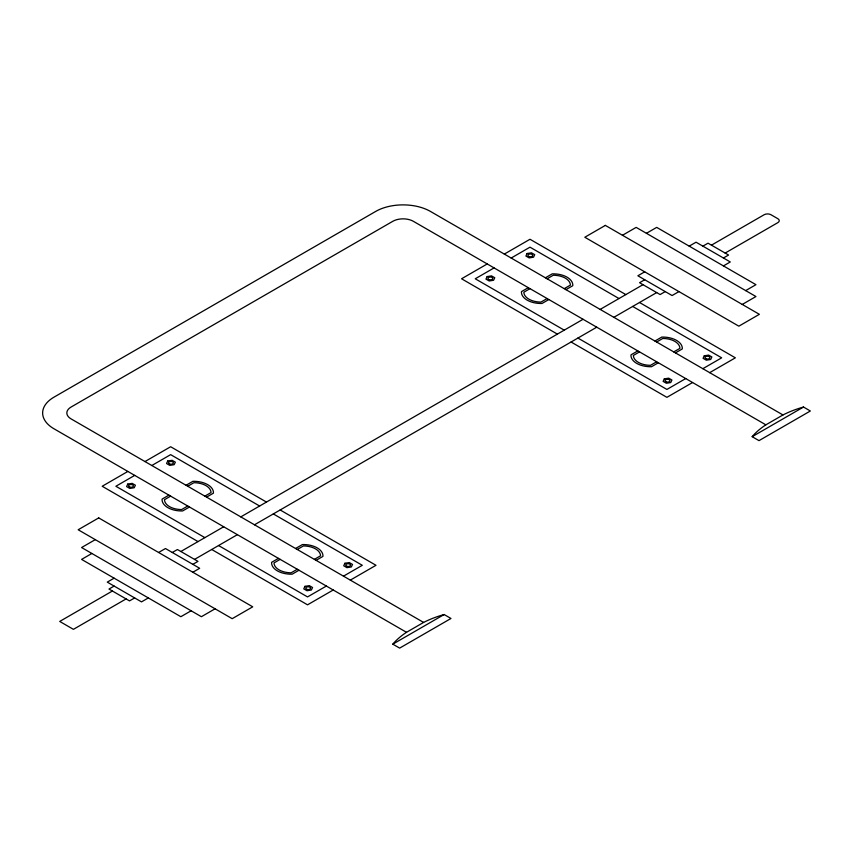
<?xml version="1.0" encoding="UTF-8"?>
<svg xmlns="http://www.w3.org/2000/svg" width="853" height="853" viewBox="0 0 853 853"><rect width="100%" height="100%" fill="white"/><g stroke="black" fill="none" stroke-linecap="round" stroke-linejoin="round"><path stroke-width="1.28" d="M127.865 471.442L102.189 486.263L198.024 541.591M144.967 461.558L170.643 446.737L266.467 502.065M487.223 263.961L461.558 278.782L557.382 334.109M504.336 254.077L530.001 239.266L625.835 294.594M134.699 475.388L115.88 486.263L204.869 537.635M151.813 465.514L170.643 454.638L259.632 506.021M494.068 267.917L475.249 278.782L564.228 330.154M511.182 258.032L530.001 247.167L618.99 298.539M168.926 495.156L162.081 499.101A19.694 11.366 0 0 0 182.617 510.958L189.462 507.002M186.039 485.272L192.885 481.316A19.694 11.366 0 0 1 213.421 493.173L206.575 497.128M528.295 287.674L521.45 291.63A19.694 11.366 0 0 0 541.986 303.476L548.831 299.531M545.408 277.79L552.254 273.845A19.694 11.366 0 0 1 572.789 285.702L565.944 289.647M95.291 539.64L81.6 547.541L201.393 616.708L215.084 608.797M170.643 496.137L164.49 499.687A17.273 9.969 0 0 0 181.604 509.572L187.756 506.021M187.756 486.263L193.908 482.702A17.273 9.969 0 0 1 211.022 492.586L204.869 496.137M530.001 288.666L523.849 292.216A17.273 9.969 0 0 0 540.962 302.09L547.114 298.539M547.114 278.782L553.277 275.231A17.273 9.969 0 0 1 570.39 285.105L564.228 288.666M622.466 235.279L636.157 227.378L755.95 296.535L742.259 304.436M91.868 553.469L81.6 559.397L180.857 616.708L191.125 610.78M646.425 233.306L656.693 227.378L755.95 284.678L745.682 290.606M114.121 578.174L107.275 582.119L141.502 601.887L148.347 597.932M158.605 552.488L165.45 548.532L199.677 568.29L192.831 572.246M644.708 271.83L637.863 275.786L672.089 295.543L678.935 291.598M689.203 246.144L696.048 242.199L730.275 261.956L723.429 265.912M114.121 586.075L108.981 589.039L129.517 600.896L134.657 597.932M172.295 552.488L177.435 549.524L197.971 561.381L192.831 564.345M644.708 279.741L639.579 282.706L660.115 294.562L665.244 291.598M702.893 246.144L708.033 243.18L728.569 255.036L723.429 258.001M112.404 591.012L59.721 621.432L73.411 629.343L126.095 598.923M180.857 551.496L223.689 526.77M240.802 516.886L583.057 319.289M600.171 309.404L643.002 284.678M711.455 245.163L764.139 214.743A4.841 2.794 0 0 1 770.984 214.743L777.829 218.688A4.841 2.794 0 0 1 777.829 222.644L725.146 253.064M194.548 559.397L237.379 534.671M254.493 524.787L596.748 327.189M613.861 317.316L656.693 292.579M278.451 558.384L271.606 562.33A19.694 11.366 0 0 0 292.142 574.186L298.987 570.241M295.564 548.5L302.41 544.555A19.694 11.366 0 0 1 322.946 556.401L316.1 560.357M637.82 350.903L630.975 354.859A19.694 11.366 0 0 0 651.511 366.715L658.356 362.76M654.933 341.029L661.768 337.074A19.694 11.366 0 0 1 682.304 348.93L675.459 352.875M280.157 559.365L274.005 562.927A17.273 9.969 0 0 0 291.118 572.8L297.27 569.25M297.27 549.492L303.433 545.941A17.273 9.969 0 0 1 320.547 555.815L314.384 559.365M639.526 351.894L633.374 355.445A17.273 9.969 0 0 0 650.487 365.329L656.639 361.768M656.639 342.01L662.792 338.46A17.273 9.969 0 0 1 679.905 348.344L673.753 351.894M326.368 586.043L307.538 596.919L218.56 545.536M343.482 576.17L362.301 565.294L273.312 513.922M685.727 378.572L666.907 389.437L577.918 338.065M702.84 368.688L721.67 357.823L632.681 306.44M333.214 589.999L307.538 604.82L211.715 549.492M350.327 580.115L375.992 565.294L280.157 509.966M692.572 382.517L666.907 397.338L571.073 342.01M709.685 372.644L735.361 357.823L639.526 302.495M406.497 632.308L423.6 622.423A90.685 52.353 0 0 1 444.125 614.533L450.981 618.478L399.652 648.109L392.806 644.164A90.738 52.385 0 0 1 406.497 632.308L53.974 428.782A38.726 22.359 0 0 1 53.974 397.167L375.693 211.427A38.726 22.359 0 0 1 430.445 211.427L782.969 414.953A90.738 52.385 0 0 1 803.505 407.041L810.35 410.997L759.01 440.638L752.175 436.683M803.505 407.041L752.186 436.672A90.738 52.385 0 0 1 765.866 424.837L782.969 414.953M392.806 644.164L444.125 614.533M765.855 424.826L413.342 221.3A14.522 8.381 0 0 0 392.806 221.3L71.087 407.041A14.522 8.381 0 0 0 71.087 418.898L423.6 622.423M127.779 484.046L126.607 486.583L129.827 488.438L134.22 487.756L135.392 485.218L132.172 483.363L127.779 484.046M167.732 460.983L166.559 463.52L169.779 465.375L174.172 464.693L175.345 462.155L172.135 460.3L167.732 460.983M304.937 586.331L303.764 588.869L306.984 590.724L311.377 590.041L312.55 587.504L309.34 585.648L304.937 586.331M344.889 563.257L343.716 565.795L346.936 567.65L351.329 566.978L352.513 564.441L349.293 562.575L344.889 563.257M487.148 276.564L485.965 279.102L489.185 280.968L493.578 280.285L494.761 277.747L491.541 275.882L487.148 276.564M527.101 253.501L525.917 256.039L529.137 257.894L533.541 257.211L534.714 254.674L531.494 252.819L527.101 253.501M664.306 378.849L663.133 381.387L666.342 383.242L670.746 382.56L671.919 380.022L668.699 378.167L664.306 378.849M704.258 355.786L703.085 358.324L706.295 360.179L710.698 359.497L711.871 356.959L708.651 355.104L704.258 355.786M98.713 517.91L78.177 529.756L232.197 618.681L252.733 606.824L98.713 517.91M605.353 225.395L584.817 237.251L738.837 326.177L759.373 314.32L605.353 225.395M129.795 487.116A2.42 1.397 0 0 0 133.42 485.901A2.42 1.397 0 0 0 129.795 484.696A2.42 1.397 0 0 0 129.795 487.116M306.813 589.348A2.42 1.397 0 0 0 310.577 588.271A2.42 1.397 0 0 0 307.091 586.928A2.42 1.397 0 0 0 306.813 589.348M346.766 566.275A2.42 1.397 0 0 0 350.53 565.208A2.42 1.397 0 0 0 347.043 563.865A2.42 1.397 0 0 0 346.766 566.275M169.608 464A2.42 1.397 0 0 0 173.372 462.923A2.42 1.397 0 0 0 169.886 461.58A2.42 1.397 0 0 0 169.608 464M706.135 358.804A2.42 1.397 0 0 0 709.888 357.727A2.42 1.397 0 0 0 706.412 356.383A2.42 1.397 0 0 0 706.135 358.804M666.182 381.867A2.42 1.397 0 0 0 669.936 380.801A2.42 1.397 0 0 0 666.449 379.457A2.42 1.397 0 0 0 666.182 381.867M489.025 279.581A2.42 1.397 0 0 0 492.778 278.515A2.42 1.397 0 0 0 489.291 277.172A2.42 1.397 0 0 0 489.025 279.581M528.977 256.518A2.42 1.397 0 0 0 532.73 255.452A2.42 1.397 0 0 0 529.244 254.109A2.42 1.397 0 0 0 528.977 256.518"/></g></svg>
